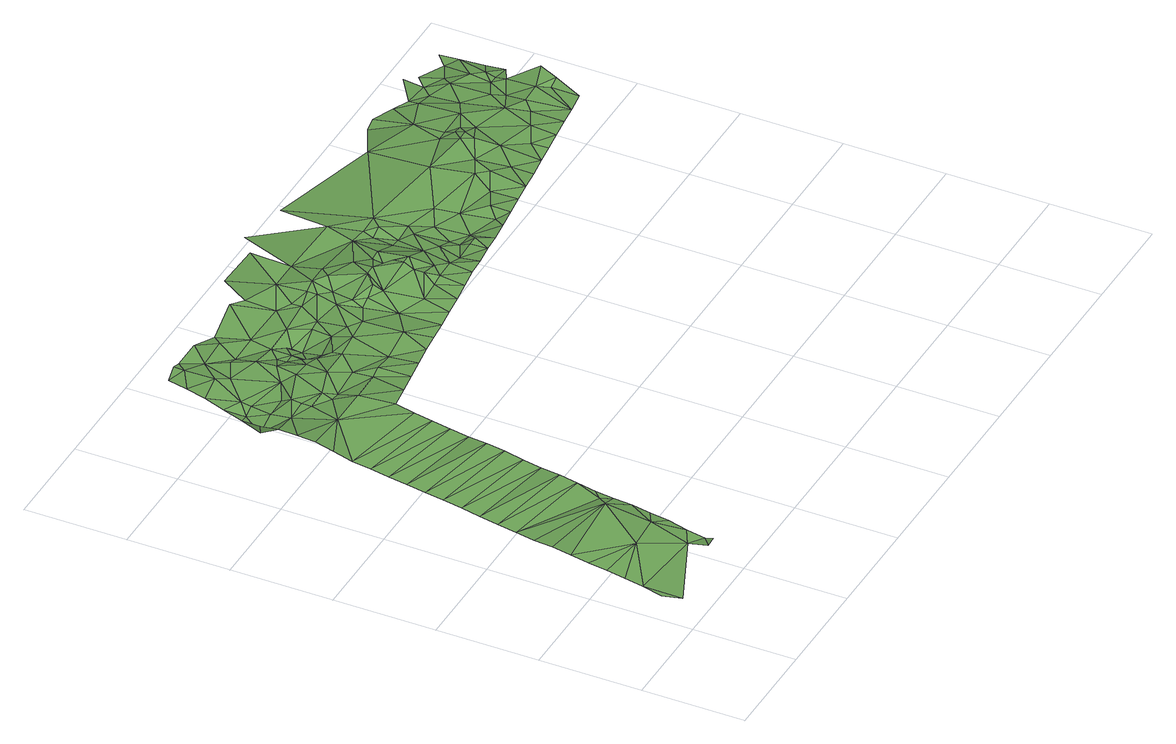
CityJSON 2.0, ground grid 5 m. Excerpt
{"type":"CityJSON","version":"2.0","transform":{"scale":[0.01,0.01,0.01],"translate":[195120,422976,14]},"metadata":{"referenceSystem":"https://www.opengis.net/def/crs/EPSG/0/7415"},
"CityObjects":{
"plantcover1":{"type":"PlantCover","attributes":{"3df_class":"Forest","bgt_fysiekvoorkomen":"groenvoorziening","bgt_status":"bestaand","identificatienamespace":"NL.IMGeo","begroeidterreindeeloptalud":"true","relatievehoogteligging":0,"aantal_punten":0},"geometry":[{"type":"MultiSurface","lod":"1","boundaries":[[[0,1,2]],[[3,0,2]],[[0,4,5]],[[4,6,5]],[[4,7,6]],[[8,7,4]],[[4,0,3]],[[9,10,8]],[[11,3,12]],[[9,8,4]],[[11,12,13]],[[14,10,9]],[[15,4,3]],[[16,14,9]],[[17,3,11]],[[17,15,3]],[[15,9,4]],[[18,15,17]],[[19,20,16]],[[21,15,18]],[[22,16,9]],[[23,24,20]],[[21,25,15]],[[25,9,15]],[[22,19,16]],[[26,27,24]],[[28,9,25]],[[28,22,9]],[[29,27,30]],[[23,20,19]],[[28,31,22]],[[32,29,33]],[[26,24,23]],[[22,31,19]],[[34,32,35]],[[30,27,26]],[[36,34,37]],[[33,29,30]],[[38,36,39]],[[35,32,33]],[[40,38,41]],[[37,34,35]],[[42,40,43]],[[42,43,44]],[[39,36,37]],[[44,43,45]],[[41,38,39]],[[46,45,47]],[[48,49,46]],[[50,43,40]],[[46,47,48]],[[50,40,41]],[[43,47,45]],[[51,49,48]],[[51,48,52]],[[53,48,47]],[[53,52,48]],[[51,52,54]],[[43,55,47]],[[54,52,56]],[[52,53,57]],[[58,53,47]],[[54,56,59]],[[60,47,55]],[[56,52,57]],[[47,60,58]],[[61,43,50]],[[62,57,53]],[[63,55,43]],[[53,58,62]],[[61,64,43]],[[65,59,56]],[[64,63,43]],[[65,66,59]],[[60,55,67]],[[60,67,58]],[[56,57,68]],[[63,67,55]],[[62,68,57]],[[62,58,68]],[[69,65,56]],[[70,66,71]],[[65,71,66]],[[69,56,68]],[[63,72,67]],[[61,73,64]],[[63,64,72]],[[58,67,74]],[[75,70,71]],[[58,74,68]],[[65,69,76]],[[65,76,71]],[[64,77,72]],[[67,72,78]],[[75,71,79]],[[64,73,77]],[[67,78,74]],[[80,69,68]],[[71,76,79]],[[68,74,81]],[[82,76,69]],[[80,82,69]],[[68,81,80]],[[77,83,72]],[[84,77,73]],[[83,78,72]],[[74,85,81]],[[78,85,74]],[[86,76,82]],[[79,76,87]],[[86,82,80]],[[88,77,84]],[[77,88,83]],[[80,81,89]],[[85,90,81]],[[86,91,76]],[[92,88,84]],[[90,89,81]],[[78,93,85]],[[94,78,83]],[[76,91,87]],[[86,80,95]],[[96,83,88]],[[85,97,90]],[[95,80,89]],[[85,93,97]],[[94,93,78]],[[88,92,96]],[[90,98,89]],[[97,98,90]],[[96,94,83]],[[99,91,86]],[[97,100,98]],[[93,100,97]],[[98,95,89]],[[95,99,86]],[[101,87,91]],[[102,93,94]],[[103,96,92]],[[104,100,93]],[[105,95,98]],[[104,93,102]],[[99,101,91]],[[106,98,100]],[[94,96,107]],[[106,105,98]],[[106,100,104]],[[107,102,94]],[[108,95,105]],[[102,109,104]],[[103,110,96]],[[111,99,95]],[[108,105,106]],[[96,110,107]],[[109,106,104]],[[109,102,107]],[[111,95,108]],[[112,108,106]],[[110,103,113]],[[114,101,99]],[[109,112,106]],[[107,115,109]],[[111,108,112]],[[116,107,110]],[[107,116,115]],[[111,117,99]],[[115,118,109]],[[118,112,109]],[[111,112,118]],[[119,110,113]],[[99,117,114]],[[116,110,120]],[[116,121,115]],[[115,121,118]],[[122,111,118]],[[120,110,119]],[[111,122,117]],[[123,121,116]],[[123,116,120]],[[124,118,121]],[[124,122,118]],[[117,122,125]],[[126,114,117]],[[127,121,123]],[[119,128,120]],[[125,122,129]],[[120,130,123]],[[131,121,127]],[[122,124,129]],[[117,125,132]],[[127,123,130]],[[124,121,131]],[[117,132,126]],[[132,125,129]],[[130,120,133]],[[134,129,124]],[[127,130,135]],[[134,124,131]],[[128,136,120]],[[129,134,132]],[[120,136,133]],[[130,133,135]],[[137,131,127]],[[138,126,132]],[[139,134,131]],[[127,135,137]],[[128,140,136]],[[135,133,137]],[[139,131,137]],[[141,134,139]],[[132,134,142]],[[143,137,133]],[[133,136,144]],[[134,141,142]],[[136,140,145]],[[146,138,132]],[[147,139,137]],[[139,147,141]],[[133,148,143]],[[132,142,146]],[[149,136,145]],[[148,133,144]],[[147,137,143]],[[145,140,150]],[[144,136,149]],[[149,145,151]],[[151,145,150]],[[152,143,148]],[[143,153,147]],[[154,143,152]],[[143,154,153]],[[144,149,155]],[[148,144,156]],[[155,149,151]],[[157,151,150]],[[158,142,141]],[[152,148,156]],[[141,147,158]],[[154,152,156]],[[144,155,156]],[[159,153,154]],[[154,156,159]],[[155,151,160]],[[157,160,151]],[[147,153,158]],[[156,155,161]],[[159,156,161]],[[153,159,158]],[[162,160,157]],[[155,160,161]],[[163,142,164]],[[142,158,164]],[[160,162,165]],[[160,166,161]],[[159,161,167]],[[166,160,165]],[[159,167,158]],[[162,168,165]],[[167,161,169]],[[158,167,170]],[[171,166,165]],[[166,172,161]],[[165,168,173]],[[158,170,174]],[[174,164,158]],[[172,169,161]],[[165,173,171]],[[167,169,170]],[[171,175,166]],[[172,166,175]],[[169,176,170]],[[176,174,170]],[[173,168,177]],[[177,171,173]],[[178,164,174]],[[169,172,179]],[[168,180,177]],[[176,169,179]],[[176,178,174]],[[171,181,175]],[[175,182,172]],[[181,171,177]],[[178,183,164]],[[182,179,172]],[[179,178,176]],[[180,181,177]],[[181,182,175]],[[184,181,180]],[[185,178,179]],[[182,185,179]],[[181,186,182]],[[187,181,184]],[[186,185,182]],[[187,186,181]],[[188,187,184]],[[187,189,186]],[[178,190,183]],[[188,189,187]],[[191,178,185]],[[192,185,186]],[[189,193,186]],[[194,189,188]],[[189,194,193]],[[193,192,186]],[[191,190,178]],[[192,191,185]],[[195,193,194]],[[196,193,195]],[[192,193,196]],[[196,195,197]],[[191,192,198]],[[192,196,198]],[[199,197,195]],[[198,196,197]],[[191,198,200]],[[201,190,191]],[[197,199,202]],[[200,201,191]],[[198,197,203]],[[198,204,200]],[[203,197,202]],[[204,198,203]],[[201,205,190]],[[200,204,206]],[[200,207,201]],[[207,200,206]],[[208,203,202]],[[205,209,190]],[[210,201,207]],[[208,202,211]],[[212,204,203]],[[206,204,212]],[[207,206,213]],[[201,210,205]],[[210,207,213]],[[206,212,213]],[[214,203,208]],[[215,208,211]],[[212,203,214]],[[210,213,216]],[[210,216,205]],[[205,217,209]],[[213,212,216]],[[215,214,208]],[[217,205,218]],[[219,205,216]],[[218,205,219]],[[212,214,220]],[[216,212,220]],[[215,221,214]],[[222,214,221]],[[219,216,223]],[[224,218,219]],[[214,222,220]],[[223,216,220]],[[225,224,219]],[[223,225,219]],[[222,221,226]],[[220,222,227]],[[228,223,220]],[[227,222,226]],[[225,229,224]],[[230,220,227]],[[228,220,230]],[[231,225,223]],[[231,223,228]],[[224,229,232]],[[226,233,227]],[[231,229,225]],[[230,227,233]],[[234,228,230]],[[234,231,228]],[[226,235,236]],[[233,226,236]],[[237,229,231]],[[238,229,237]],[[230,233,239]],[[239,234,230]],[[231,234,240]],[[237,231,240]],[[236,235,241]],[[233,236,241]],[[242,234,239]],[[243,240,234]],[[243,234,242]],[[238,237,244]],[[239,233,245]],[[237,240,244]],[[233,241,245]],[[242,239,246]],[[240,243,247]],[[243,242,246]],[[244,240,247]],[[243,246,248]],[[243,248,247]],[[244,247,249]]]}]}
},
"vertices":[
[44,260,204],[24,162,199],[62,78,187],[412,228,207],[312,428,205],[63,358,204],[83,456,202],[102,554,199],[121,652,197],[512,678,211],[141,749,195],[480,178,207],[412,128,227],[462,128,233],[160,847,187],[462,428,224],[180,945,185],[500,276,206],[520,374,212],[619,865,189],[199,1043,184],[539,472,208],[562,728,189],[639,962,189],[218,1141,183],[559,570,205],[659,1061,181],[238,1239,182],[579,668,196],[257,1337,182],[679,1159,179],[599,766,190],[276,1435,178],[699,1257,181],[296,1533,175],[719,1355,178],[315,1631,173],[739,1453,169],[335,1729,171],[758,1551,168],[354,1827,168],[778,1649,166],[373,1926,175],[612,2025,158],[392,2024,184],[411,2123,173],[431,2222,161],[562,2225,135],[462,2325,88],[450,2321,131],[798,1747,164],[469,2419,118],[527,2428,97],[562,2325,121],[488,2518,131],[662,2175,149],[577,2478,130],[577,2428,123],[662,2275,153],[507,2617,151],[662,2225,149],[818,1845,167],[662,2325,129],[762,2125,138],[812,2025,159],[627,2628,172],[526,2715,157],[762,2175,155],[762,2375,148],[677,2578,156],[546,2814,157],[627,2778,170],[812,2125,130],[918,1857,172],[812,2325,173],[627,2828,172],[727,2728,156],[961,2025,159],[911,2225,155],[677,2828,156],[827,2528,169],[827,2428,176],[777,2628,164],[961,2125,153],[1018,1870,175],[911,2325,164],[827,2628,148],[827,2828,156],[1011,2025,179],[927,2478,129],[927,2428,132],[877,2728,167],[1118,1882,179],[1011,2325,130],[1061,2225,155],[977,2528,136],[1111,2025,171],[961,2375,141],[977,2428,136],[977,2628,154],[1011,2375,106],[927,2778,152],[1061,2275,145],[1217,1894,182],[1061,2325,113],[1027,2478,127],[1077,2428,84],[1161,2225,181],[1077,2478,89],[1161,2325,149],[1261,2025,205],[1127,2528,144],[1177,2428,145],[1317,1907,177],[1177,2828,149],[1211,2275,185],[1261,2225,197],[1227,2628,146],[1227,2428,154],[1417,1919,177],[1411,2125,176],[1311,2375,208],[1277,2528,170],[1361,2275,190],[1327,2478,218],[1277,2578,166],[1227,2778,154],[1361,2325,216],[1517,1931,177],[1327,2528,219],[1411,2275,209],[1377,2428,216],[1327,2678,207],[1461,2225,230],[1377,2528,243],[1461,2275,250],[1561,2075,172],[1511,2325,261],[1327,2928,144],[1427,2478,255],[1617,1943,177],[1477,2528,241],[1477,2678,207],[1561,2325,262],[1661,2175,232],[1661,2075,183],[1477,2878,214],[1577,2428,245],[1661,2225,256],[1661,2125,233],[1717,1956,179],[1711,2075,200],[1661,2275,250],[1661,2375,223],[1661,2325,217],[1761,2125,205],[1711,2225,254],[1816,1968,183],[1777,2528,195],[1711,2375,231],[1811,2075,200],[1861,2225,184],[1916,1980,174],[1627,2978,165],[1827,2678,193],[1911,2075,164],[1911,2175,191],[1861,2375,166],[2016,1992,172],[1911,2375,159],[1877,2478,162],[2011,2125,152],[1961,2325,178],[2011,2075,172],[1877,2528,182],[2011,2175,151],[1927,2478,189],[2061,2075,172],[1977,2528,188],[2011,2375,171],[2116,2005,160],[2111,2125,138],[2061,2275,167],[1877,2928,164],[2215,2017,157],[2161,2325,185],[2211,2225,156],[2261,2075,142],[2315,2029,160],[2311,2125,167],[2427,2778,168],[2427,2478,184],[2461,2275,192],[2411,2175,161],[2415,2042,160],[2515,2054,158],[2509,2225,192],[2609,2175,163],[2559,2325,188],[2615,2066,156],[2627,2428,223],[2627,2528,189],[2715,2078,159],[2709,2275,181],[2659,2375,221],[2677,2678,185],[2677,2428,224],[2677,2478,208],[2809,2175,158],[2627,2878,124],[2677,2528,191],[2814,2091,159],[2777,2428,184],[2727,2478,200],[2909,2225,173],[2914,2103,160],[2827,2528,195],[2677,2878,146],[2777,2828,155],[2827,2728,184],[2959,2375,188],[3014,2115,163],[3009,2275,168],[2927,2578,170],[2827,2778,178],[2927,2728,157],[3114,2127,158],[3059,2325,182],[3027,2478,181],[2977,2778,154],[3077,2428,161],[3027,2678,175],[2977,2878,166],[3159,2325,188],[3127,2528,164],[3214,2140,161],[3209,2275,166],[3077,2728,154],[3027,2828,161],[3177,2478,167],[3127,2628,178],[3259,2275,186],[3177,2528,160],[3177,2578,173],[3177,2778,140],[3309,2375,184],[3277,2528,137],[3227,2728,157],[3277,2628,126],[3227,2828,150]
]}
